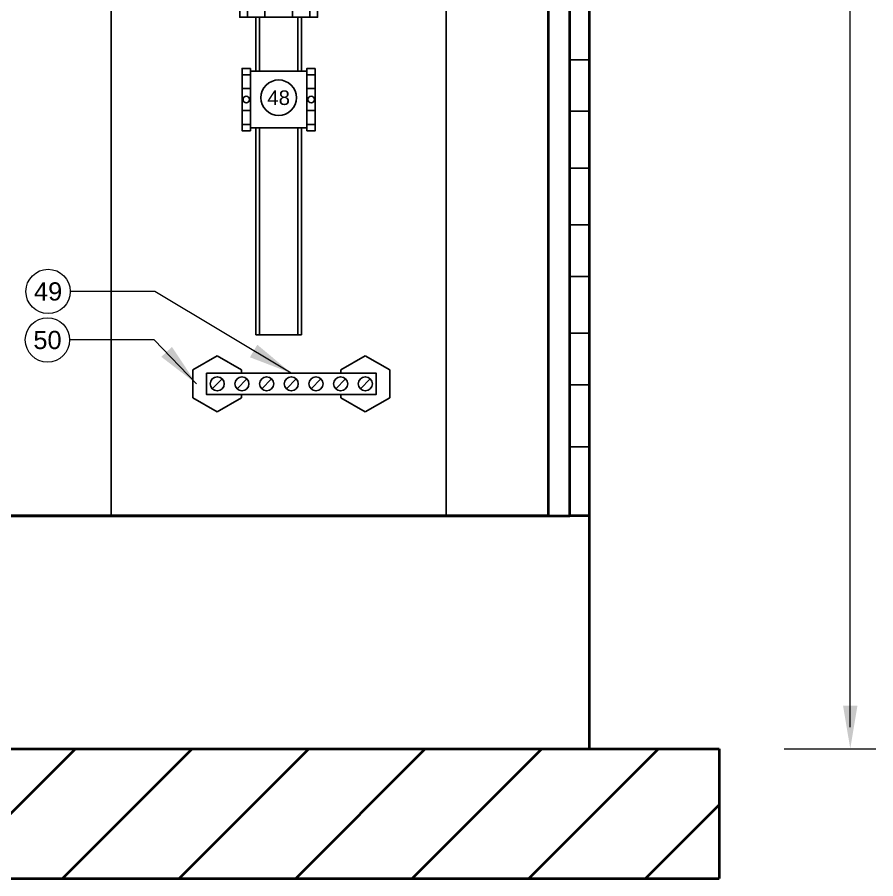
# Paper-space layout '2 DOOR PANEL LAYOUT - A1 Sheet' of a CAD drawing. Extents: x 50 to 825, y 22 to 486.
# Drawn here: x 580.3 to 666.3, y 216 to 302.3 of the extents above; entities that cross this region are included whole.
import ezdxf
from ezdxf.enums import TextEntityAlignment as Align

# ---------------------------------------------------------------- set-up
doc = ezdxf.new("R2010")
doc.units = 0
for name, color, linetype, lineweight in [('N-ANNO-TEXT', 2, 'Continuous', 18), ('N-EQPM', 3, 'Continuous', 25), ('N-PANL', 4, 'Continuous', 35)]:
    doc.layers.add(name, color=color, linetype=linetype, lineweight=lineweight)
doc.styles.add('T1_2_5', font='arial.ttf', dxfattribs={"height": 2.5})

psp = doc.layouts.new('2 DOOR PANEL LAYOUT - A1 Sheet')

# ---------------------------------------------------------------- linework, layer by layer
at = {"layer": 'N-ANNO-TEXT'}
for p, q in [((663.746, 231.14), (663.746, 340.945)), ((657.115, 228.984), (666.301, 228.984))]:
    psp.add_line(p, q, dxfattribs=at)
for points in [[(607.721, 266.642), (594.045, 274.834), (585.571, 274.834)], [(598.216, 265.571), (593.984, 269.969), (585.51, 269.969)]]:
    psp.add_lwpolyline(points, dxfattribs=at)
for centre in [(583.348, 274.834), (583.287, 269.969)]:
    psp.add_circle(centre, 2.223, dxfattribs=at)
for points in [[(603.576, 268.233), (607.721, 266.642), (604.316, 269.492)], [(594.696, 268.277), (598.216, 265.571), (595.764, 269.272)], [(664.464, 233.295), (663.027, 233.295), (663.746, 228.984)]]:
    psp.add_solid(points, dxfattribs=at)
at = {"layer": 'N-EQPM'}
for p, q in [((589.667, 408.591), (589.667, 252.35)), ((623.247, 408.591), (623.247, 252.35)), ((603.349, 303.362), (603.349, 302.321)), ((605.069, 303.362), (605.069, 302.321)), ((607.844, 303.362), (607.844, 302.321)), ((609.564, 303.362), (609.564, 302.321)), ((604.179, 296.904), (604.179, 302.321)), ((604.545, 296.904), (604.545, 302.321)), ((608.368, 296.904), (608.368, 302.321)), ((608.734, 296.904), (608.734, 302.321)), ((603.619, 296.552), (602.787, 296.552)), ((603.619, 296.904), (609.294, 296.904)), ((603.619, 291.229), (603.619, 296.904)), ((609.294, 296.904), (609.294, 291.229)), ((610.127, 296.552), (609.294, 296.552)), ((603.619, 295.176), (602.787, 295.176)), ((610.127, 295.176), (609.294, 295.176)), ((603.619, 292.956), (602.787, 292.956)), ((610.127, 292.956), (609.294, 292.956)), ((603.619, 291.581), (602.787, 291.581)), ((609.294, 291.229), (603.619, 291.229)), ((604.179, 270.478), (604.179, 291.229)), ((604.545, 270.478), (604.545, 291.229)), ((608.368, 270.478), (608.368, 291.229)), ((608.734, 270.478), (608.734, 291.229)), ((610.127, 291.581), (609.294, 291.581)), ((604.179, 270.478), (608.734, 270.478)), ((597.856, 266.982), (600.3, 268.393)), ((600.3, 268.393), (602.744, 266.982)), ((615.142, 268.393), (612.699, 266.982)), ((617.586, 266.982), (615.142, 268.393)), ((597.856, 264.16), (597.856, 266.982)), ((602.744, 266.642), (602.744, 266.981)), ((612.699, 266.642), (612.699, 266.981)), ((617.586, 264.16), (617.586, 266.982)), ((599.808, 265.073), (600.804, 266.068)), ((602.281, 265.073), (603.277, 266.068)), ((604.754, 265.073), (605.75, 266.068)), ((607.226, 265.073), (608.222, 266.068)), ((609.699, 265.073), (610.695, 266.068)), ((612.172, 265.073), (613.168, 266.068)), ((614.644, 265.073), (615.64, 266.068)), ((602.744, 264.499), (602.744, 264.16)), ((612.699, 264.499), (612.699, 264.16)), ((600.3, 262.749), (597.856, 264.16)), ((602.744, 264.16), (600.3, 262.749)), ((612.699, 264.16), (615.142, 262.749)), ((615.142, 262.749), (617.586, 264.16))]:
    psp.add_line(p, q, dxfattribs=at)
for points in [[(602.552, 303.362), (610.361, 303.362), (610.361, 302.321), (602.552, 302.321)], [(603.619, 297.19), (603.619, 290.943), (602.787, 290.943), (602.787, 297.19)], [(610.127, 297.19), (610.127, 290.943), (609.294, 290.943), (609.294, 297.19)], [(599.226, 266.642), (616.216, 266.642), (616.216, 264.499), (599.226, 264.499)]]:
    psp.add_lwpolyline(points, close=True, dxfattribs=at)
at = {"layer": 'N-EQPM', "linetype": 'Continuous'}
for points in [[(635.641, 298.057), (637.593, 298.057)], [(635.641, 292.892), (637.593, 292.892)], [(635.641, 287.199), (637.593, 287.199)], [(635.641, 281.506), (637.593, 281.506)], [(635.641, 276.341), (637.593, 276.341)], [(635.641, 270.648), (637.593, 270.648)], [(635.641, 265.484), (637.593, 265.484)], [(635.641, 259.262), (637.593, 259.262)]]:
    psp.add_lwpolyline(points, dxfattribs=at)
at = {"layer": 'N-EQPM'}
for centre, radius in [((606.457, 294.255), 1.778), ((603.214, 294.066), 0.328), ((609.721, 294.066), 0.328), ((600.306, 265.571), 0.704), ((602.779, 265.571), 0.704), ((605.252, 265.571), 0.704), ((607.724, 265.571), 0.704), ((610.197, 265.571), 0.704), ((612.67, 265.571), 0.704), ((615.142, 265.571), 0.704)]:
    psp.add_circle(centre, radius, dxfattribs=at)
at = {"layer": 'N-PANL'}
for p, q in [((637.593, 467.014), (637.593, 228.984)), ((635.641, 258.917), (635.641, 453.235)), ((635.641, 252.35), (635.641, 453.235)), ((637.593, 453.235), (637.593, 258.917)), ((633.467, 451.061), (633.467, 261.091)), ((401.541, 252.35), (635.641, 252.35)), ((399.589, 228.984), (637.593, 228.984)), ((573.067, 215.958), (586.093, 228.984)), ((584.754, 215.958), (597.78, 228.984)), ((596.441, 215.958), (609.468, 228.984)), ((608.128, 215.958), (621.155, 228.984)), ((619.815, 215.958), (632.842, 228.984)), ((631.502, 215.958), (644.529, 228.984)), ((637.593, 228.984), (650.607, 228.984)), ((650.607, 228.984), (650.607, 215.97)), ((643.19, 215.958), (650.607, 223.376)), ((386.575, 215.97), (650.607, 215.97))]:
    psp.add_line(p, q, dxfattribs=at)
psp.add_lwpolyline([(403.716, 451.061), (633.467, 451.061), (633.467, 252.35), (403.716, 252.35)], close=True, dxfattribs=at)
at = {"layer": 'N-PANL', "linetype": 'Continuous'}
psp.add_lwpolyline([(637.593, 252.35), (635.641, 252.35)], dxfattribs=at)

# ---------------------------------------------------------------- texts
at = {"layer": 'N-ANNO-TEXT', "style": 'T1_2_5'}
for s, height, p in [('48', 1.46, (606.457, 294.255)), ('49', 1.825, (583.348, 274.834)), ('50', 1.825, (583.287, 269.969))]:
    psp.add_text(s, height=height, dxfattribs=at).set_placement(p, align=Align.MIDDLE_CENTER)

doc.saveas('drawing.dxf')
